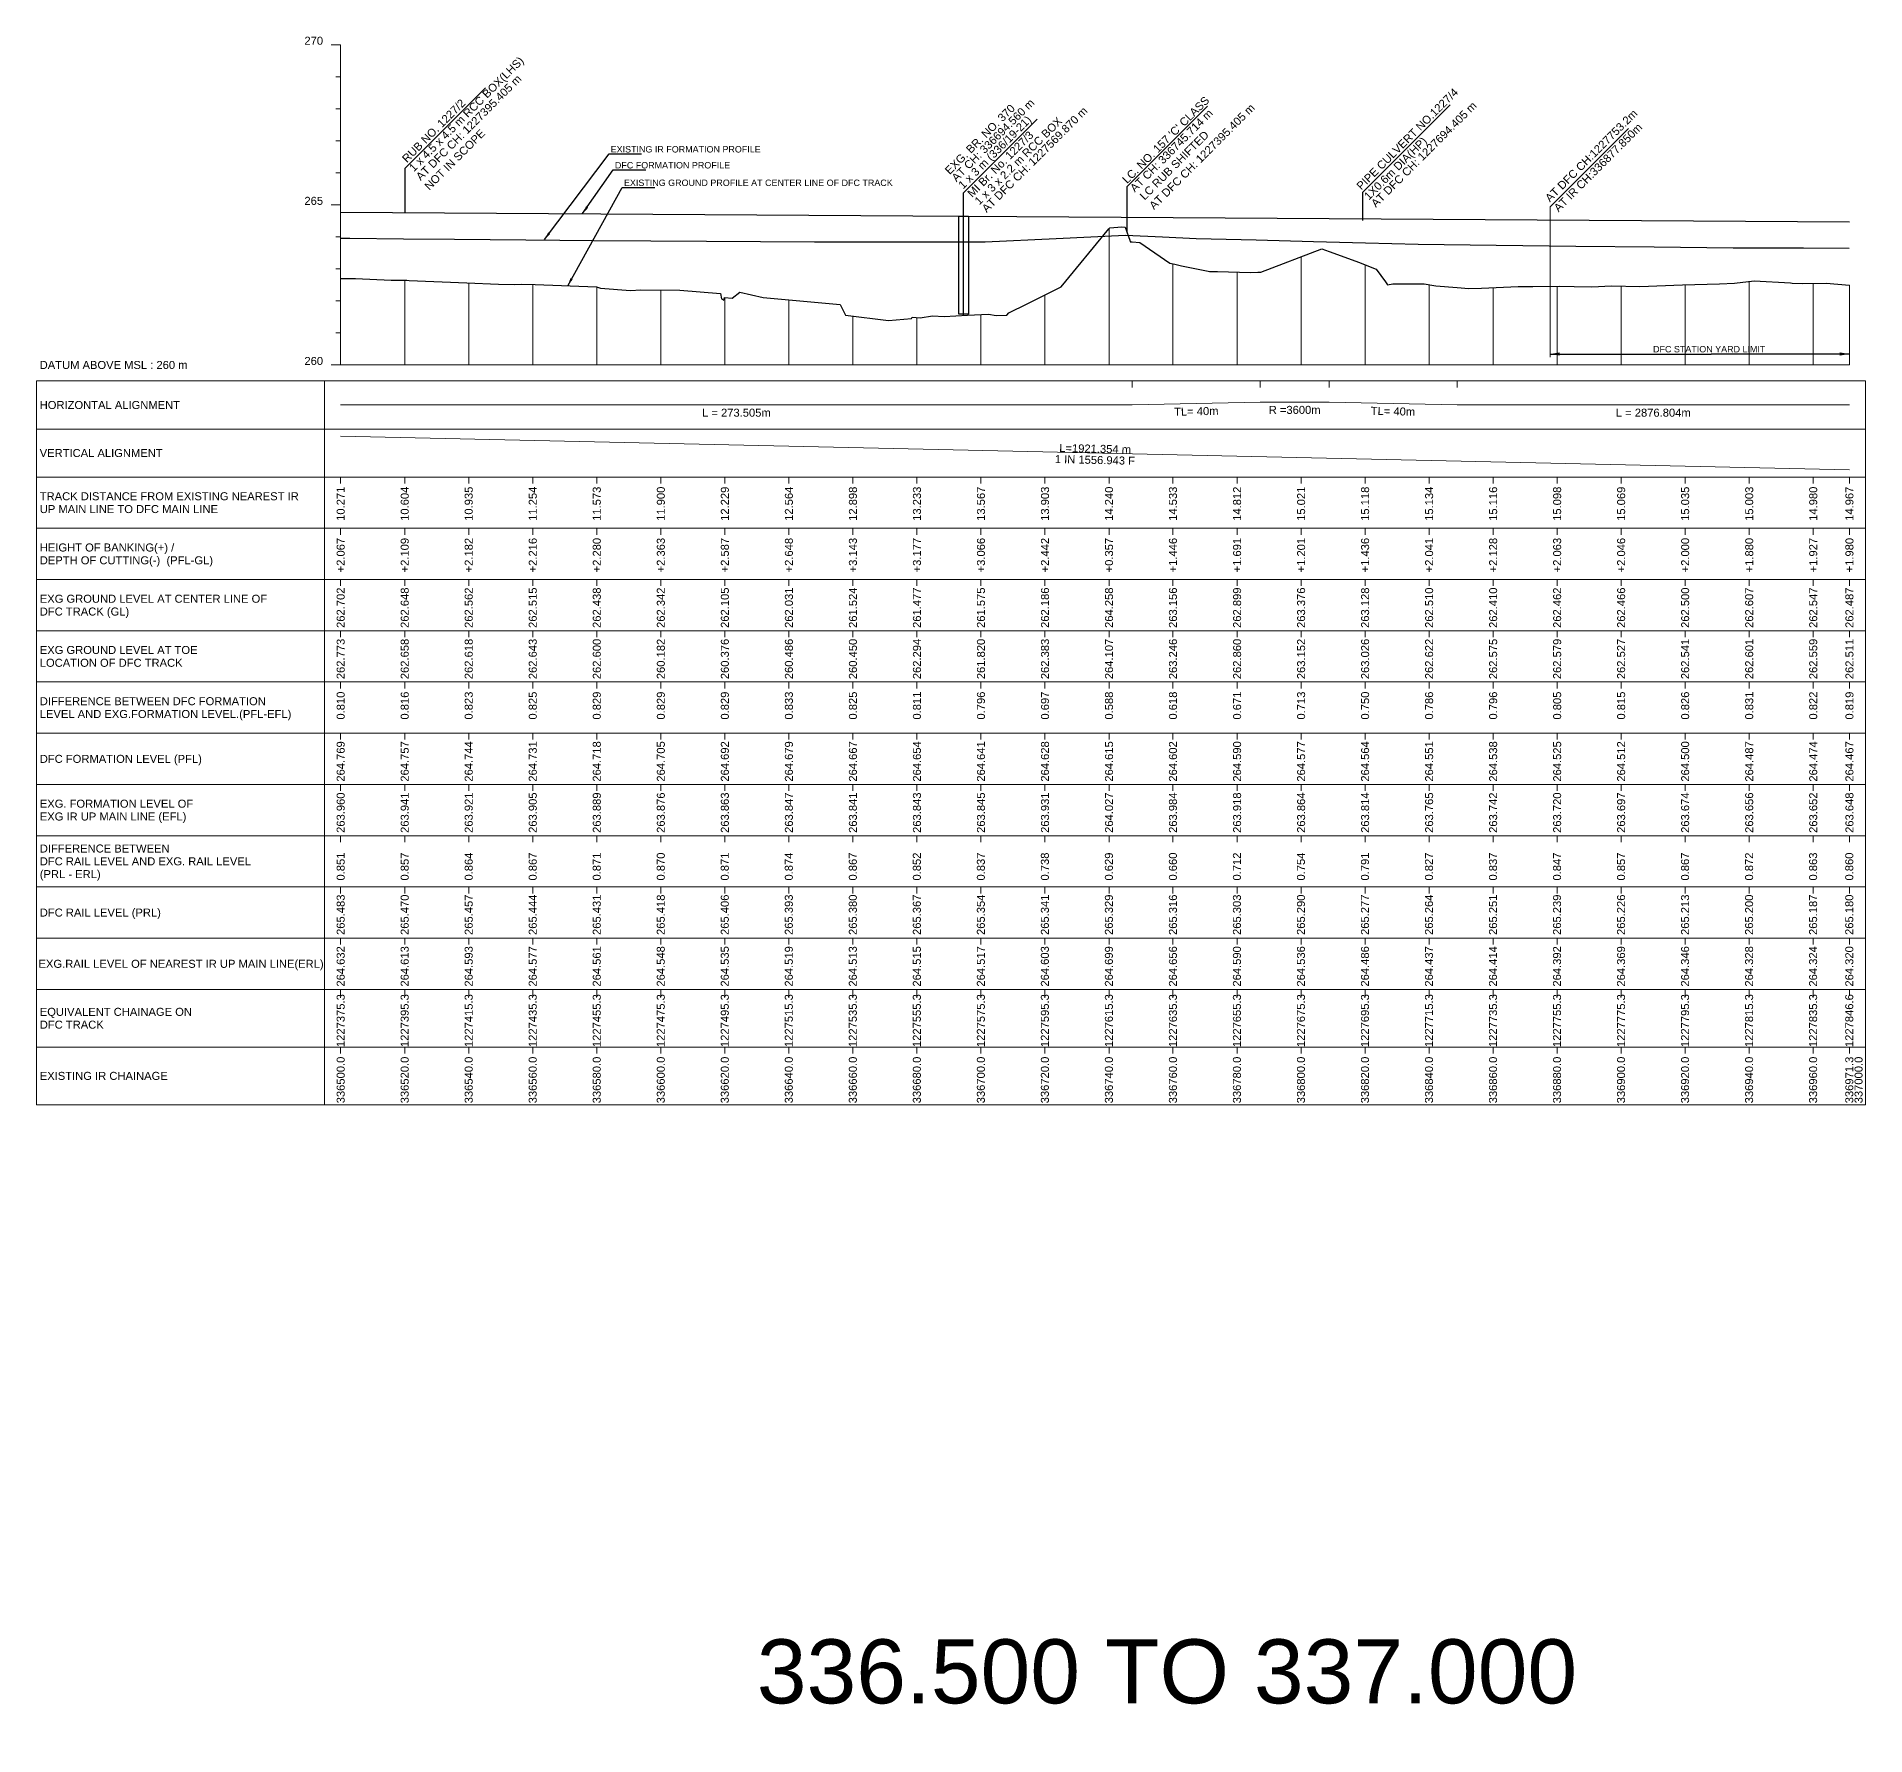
# Model space of a CAD drawing. Header units: metres. Extents: x 30905 to 43495, y -2428 to -1873.
# Drawn here: x 34905 to 35476, y -2428 to -1897 of the extents above; entities that cross this region are included whole.
import ezdxf
from ezdxf.enums import TextEntityAlignment as Align

# ---------------------------------------------------------------- set-up
doc = ezdxf.new("R2010")
doc.units = ezdxf.units.M
doc.header["$MEASUREMENT"] = 0
for name, color, linetype, lineweight in [('LS BRIDGE INDICATION', 10, 'Continuous', 30), ('LS CUT FILL', 10, 'Continuous', 0), ('LS DATUM', 7, 'Continuous', 0), ('LS DATUM X', 7, 'Continuous', 0), ('LS DATUM Y', 7, 'Continuous', 0), ('LS DIFF. EXG.RL & PRO. RL', 10, 'Continuous', 0), ('LS DIFF. PFL & EFL', 10, 'Continuous', 0), ('LS EXG FL', 7, 'Continuous', 0), ('LS EXG GL', 7, 'Continuous', 0), ('LS EXG GL AT PRO TOE', 7, 'Continuous', 0), ('LS EXG IR CH', 7, 'Continuous', 0), ('LS EXG RL', 7, 'Continuous', 0), ('LS EXG. FL', 7, 'Continuous', 0), ('LS EXG. GL', 7, 'Continuous', 0), ('LS EXG. GL AT PRO. TOE', 7, 'Continuous', 0), ('LS EXG. IR CH', 7, 'Continuous', 0), ('LS EXG. RL', 7, 'Continuous', 0), ('LS FRAME', 7, 'Continuous', 0), ('LS HORIZONTAL ALIGNMENT', 10, 'Continuous', 0), ('LS PFL-EFL', 10, 'Continuous', 0), ('LS PRL-ERL', 10, 'Continuous', 0), ('LS PRO FL', 10, 'Continuous', 0), ('LS PRO. CUT & FILL', 10, 'Continuous', 0), ('LS PRO. DFCC CH', 10, 'Continuous', 0), ('LS PRO. FL', 10, 'Continuous', 0), ('LS PRO. RL', 10, 'Continuous', 0), ('LS PROFILE EXG FL', 7, 'Continuous', 25), ('LS PROFILE EXG GL', 7, 'Continuous', 30), ('LS PROFILE PRO FL', 1, 'Continuous', 30), ('LS TICKS', 7, 'Continuous', 0), ('LS TRACK CENTER', 10, 'Continuous', 0), ("LS TRACK CENTER's", 10, 'Continuous', 0), ('LS VERTICAL ALIGNMENT', 10, 'Continuous', 0), ('Profile Grid', 7, 'Continuous', 0)]:
    doc.layers.add(name, color=color, linetype=linetype, lineweight=lineweight)
for name, color, linetype in [("LS BRIDGE'S", 7, 'Continuous'), ('LS DRAIN CULVERT', 10, 'Continuous'), ("LS LC'S", 7, 'Continuous'), ('ref text', 3, 'Continuous'), ('STATION YARD LIMIT IN LS', 7, 'Continuous')]:
    doc.layers.add(name, color=color, linetype=linetype)
doc.styles.get("Standard").update_dxf_attribs({"font": 'arial.ttf'})
doc.styles.add('Style-Arial', font='arial.ttf')
doc.styles.add('StyleArial', font='arial.ttf')
doc.dimstyles.get("Standard").update_dxf_attribs({"dimtxt": 5, "dimasz": 0.18, "dimexe": 0.18, "dimexo": 0.0625, "dimgap": 0.09, "dimtad": 0, "dimtih": 1, "dimtoh": 1, "dimdec": 4, "dimzin": 0, "dimdsep": 46, "dimtxsty": 'Standard', "dimcen": 0.09, "dimadec": 0, "dimazin": 0, "dimtfac": 1, "dimtdec": 4, "dimtofl": 0, "dimtmove": 0, "dimatfit": 3, "dimfxl": 1, "dimtolj": 1, "dimtzin": 0, "dimarcsym": 0})

msp = doc.modelspace()

# ---------------------------------------------------------------- linework, layer by layer
at = {"layer": 'LS BRIDGE INDICATION'}
msp.add_lwpolyline([(35193.09, -1953.55), (35196.09, -1953.57), (35196.09, -1984.15), (35193.09, -1984.15)], close=True, dxfattribs=at)
at = {"layer": "LS BRIDGE'S"}
msp.add_lwpolyline([(35194.59, -1984.55), (35194.59, -1946.29), (35217.62, -1923.27)], dxfattribs=at)
at = {"layer": 'LS DATUM X', "color": 7, "linetype": 'Continuous', "lineweight": 0}
msp.add_line((35000, -2000), (35471.35, -2000), dxfattribs=at)
at = {"layer": 'LS DATUM Y', "color": 7, "linetype": 'Continuous', "lineweight": 0}
for p, q in [((34997, -1900), (35000, -1900)), ((34997, -1900), (35000, -1900)), ((35000, -2000), (35000, -1900)), ((34998.5, -1910), (35000, -1910)), ((34998.5, -1920), (35000, -1920)), ((34998.5, -1930), (35000, -1930)), ((34998.5, -1940), (35000, -1940)), ((34997, -1950), (35000, -1950)), ((34998.5, -1960), (35000, -1960)), ((34998.5, -1970), (35000, -1970)), ((34998.5, -1980), (35000, -1980)), ((34998.5, -1990), (35000, -1990)), ((34997, -2000), (35000, -2000))]:
    msp.add_line(p, q, dxfattribs=at)
at = {"layer": 'LS DRAIN CULVERT'}
msp.add_lwpolyline([(35346.57, -1918.81), (35319.25, -1946.14), (35319.25, -1954.88)], dxfattribs=at)
at = {"layer": 'LS FRAME'}
for points in [[(34995, -2231), (34905, -2231), (34905, -2005)], [(34905, -2005), (34995, -2005)], [(34995, -2020), (34905, -2020)], [(34995, -2035), (34905, -2035)], [(34995, -2051), (34905, -2051)], [(34905, -2051), (34995, -2051)], [(34995, -2067), (34905, -2067)], [(34905, -2067), (34995, -2067)], [(34995, -2083), (34905, -2083)], [(34905, -2083), (34995, -2083)], [(34995, -2099), (34905, -2099)], [(34995, -2115), (34905, -2115)], [(34905, -2115), (34995, -2115)], [(34995, -2131), (34905, -2131)], [(34905, -2131), (34995, -2131)], [(34995, -2147), (34905, -2147)], [(34905, -2147), (34995, -2147)], [(34995, -2163), (34905, -2163)], [(34905, -2163), (34995, -2163)], [(34995, -2179), (34905, -2179)], [(34995, -2195), (34905, -2195)], [(34995, -2213), (34905, -2213)]]:
    msp.add_lwpolyline(points, dxfattribs=at)
at = {"layer": 'LS FRAME', "color": 7, "linetype": 'Continuous', "lineweight": 0, "flags": 128}
for points in [[(34995, -2020), (35476.35, -2020), (35476.35, -2005), (34995, -2005), (34995, -2020)], [(34995, -2035), (35476.35, -2035), (35476.35, -2020), (34995, -2020), (34995, -2035)], [(34995, -2051), (35476.35, -2051), (35476.35, -2035), (34995, -2035), (34995, -2051)], [(34995, -2067), (35476.35, -2067), (35476.35, -2051), (34995, -2051), (34995, -2067)], [(34995, -2083), (35476.35, -2083), (35476.35, -2067), (34995, -2067), (34995, -2083)], [(34995, -2099), (35476.35, -2099), (35476.35, -2083), (34995, -2083), (34995, -2099)], [(34995, -2115), (35476.35, -2115), (35476.35, -2099), (34995, -2099), (34995, -2115)], [(34995, -2131), (35476.35, -2131), (35476.35, -2115), (34995, -2115), (34995, -2131)], [(34995, -2147), (35476.35, -2147), (35476.35, -2131), (34995, -2131), (34995, -2147)], [(34995, -2163), (35476.35, -2163), (35476.35, -2147), (34995, -2147), (34995, -2163)], [(34995, -2179), (35476.35, -2179), (35476.35, -2163), (34995, -2163), (34995, -2179)], [(34995, -2195), (35476.35, -2195), (35476.35, -2179), (34995, -2179), (34995, -2195)], [(34995, -2213), (35476.35, -2213), (35476.35, -2195), (34995, -2195), (34995, -2213)], [(34995, -2231), (35476.35, -2231), (35476.35, -2213), (34995, -2213), (34995, -2231)]]:
    msp.add_lwpolyline(points, close=True, dxfattribs=at)
at = {"layer": 'LS FRAME', "color": 7, "linetype": 'Continuous', "lineweight": 0}
msp.add_3dface([(34995, -2099), (34915, -2099), (34915, -2099)], dxfattribs=at)
at = {"layer": 'LS HORIZONTAL ALIGNMENT', "lineweight": 0, "flags": 128}
msp.add_lwpolyline([(35000, -2012.5), (35247.27, -2012.5), (35247.27, -2012.5), (35287.27, -2011.63), (35287.27, -2011.63), (35308.79, -2011.63), (35308.79, -2011.63), (35348.79, -2012.5), (35348.79, -2012.5), (35471.35, -2012.5)], dxfattribs=at)
at = {"layer": "LS LC'S"}
for points in [[(35020.1, -1952.43), (35020.1, -1938.55), (35045.2, -1913.45)], [(35245.76, -1958.19), (35245.76, -1944.3), (35270.85, -1919.2)]]:
    msp.add_lwpolyline(points, dxfattribs=at)
at = {"layer": 'LS PROFILE EXG FL'}
msp.add_lwpolyline([(35000, -1960.4), (35002.83, -1960.44), (35019.59, -1960.59), (35035.56, -1960.76), (35057.84, -1960.93), (35079.09, -1961.11), (35096.89, -1961.22), (35114.32, -1961.33), (35131.16, -1961.46), (35147.98, -1961.6), (35174.71, -1961.58), (35201.34, -1961.55), (35223.54, -1960.53), (35245.19, -1959.48), (35256.71, -1960.01), (35267.27, -1960.5), (35286.01, -1960.97), (35303.97, -1961.47), (35320.21, -1961.87), (35336.61, -1962.31), (35361, -1962.59), (35385.86, -1962.87), (35410.39, -1963.15), (35435.06, -1963.44), (35457.05, -1963.47), (35471.31, -1963.52)], dxfattribs=at)
at = {"layer": 'LS PROFILE EXG GL', "flags": 128}
msp.add_lwpolyline([(35000, -1972.98), (35004.18, -1972.97), (35004.64, -1973.02), (35015.76, -1973.54), (35020.63, -1973.52), (35021.36, -1973.58), (35039.38, -1974.36), (35049.29, -1974.73), (35054.3, -1974.91), (35056.49, -1974.77), (35060.76, -1974.87), (35079.9, -1975.58), (35081.22, -1976.04), (35090.58, -1976.79), (35093.82, -1976.54), (35105.99, -1976.63), (35118.64, -1977.72), (35118.99, -1979.38), (35119.68, -1979.81), (35119.94, -1978.94), (35122.28, -1979.12), (35124.73, -1977.3), (35131.95, -1978.94), (35156.1, -1981.17), (35157.73, -1984.48), (35171.2, -1986.08), (35178.32, -1985.52), (35178.53, -1985.12), (35181.04, -1985.3), (35184.94, -1984.64), (35188.52, -1984.89), (35195.84, -1984.48), (35202.35, -1984.12), (35204.82, -1984.52), (35208.08, -1984.41), (35208.77, -1983.76), (35214.48, -1980.91), (35225.11, -1975.61), (35239.95, -1957.54), (35240.25, -1957.16), (35240.29, -1957.16), (35244.05, -1956.83), (35245.07, -1956.93), (35246.17, -1959.93), (35246.56, -1961.03), (35246.66, -1961.5), (35247.27, -1961.55), (35249.68, -1961.77), (35259.05, -1968.24), (35260.6, -1968.56), (35262.71, -1969), (35271.03, -1970.73), (35271.39, -1970.81), (35273.93, -1970.86), (35284.2, -1971.1), (35286.57, -1971.06), (35287.27, -1971.06), (35287.45, -1971.06), (35306.54, -1963.74), (35308.79, -1964.56), (35318.27, -1968), (35322.13, -1969.56), (35323.54, -1970.13), (35323.54, -1970.13), (35326.41, -1974.02), (35327.09, -1974.95), (35328.75, -1974.7), (35335.46, -1974.66), (35338.49, -1974.65), (35342.19, -1975.26), (35348.79, -1975.83), (35352.41, -1976.14), (35356.45, -1976.07), (35367.85, -1975.54), (35372.46, -1975.46), (35380.89, -1975.37), (35385.32, -1975.5), (35390.9, -1975.56), (35397.07, -1975.28), (35405.92, -1975.45), (35419.23, -1975.03), (35430.76, -1974.63), (35435.4, -1974.47), (35441.6, -1973.75), (35452.94, -1974.36), (35453.42, -1974.46), (35456.74, -1974.61), (35464.08, -1974.45), (35471.35, -1975.13)], dxfattribs=at)
at = {"layer": 'LS PROFILE PRO FL'}
msp.add_line((35000, -1952.31), (35471.35, -1955.33), dxfattribs=at)
at = {"layer": 'LS TICKS', "color": 7, "linetype": 'Continuous', "lineweight": 0, "flags": 128}
for points in [[(35247.27, -2007), (35247.27, -2005)], [(35287.27, -2007), (35287.27, -2005)], [(35308.79, -2007), (35308.79, -2005)], [(35348.79, -2007), (35348.79, -2005)], [(35000, -2037), (35000, -2035)], [(35020.01, -2037), (35020.01, -2035)], [(35040, -2037), (35040, -2035)], [(35060.01, -2037), (35060.01, -2035)], [(35080.01, -2037), (35080.01, -2035)], [(35100.02, -2037), (35100.02, -2035)], [(35120.02, -2037), (35120.02, -2035)], [(35140.03, -2037), (35140.03, -2035)], [(35160.03, -2037), (35160.03, -2035)], [(35180.03, -2037), (35180.03, -2035)], [(35200.03, -2037), (35200.03, -2035)], [(35220.04, -2037), (35220.04, -2035)], [(35240.04, -2037), (35240.04, -2035)], [(35260.01, -2037), (35260.01, -2035)], [(35280.05, -2037), (35280.05, -2035)], [(35300.05, -2037), (35300.05, -2035)], [(35320.04, -2037), (35320.04, -2035)], [(35340.04, -2037), (35340.04, -2035)], [(35360.04, -2037), (35360.04, -2035)], [(35380.04, -2037), (35380.04, -2035)], [(35400.03, -2037), (35400.03, -2035)], [(35420.03, -2037), (35420.03, -2035)], [(35440.04, -2037), (35440.04, -2035)], [(35460.04, -2037), (35460.04, -2035)], [(35471.35, -2037), (35471.35, -2035)], [(35000, -2053), (35000, -2051)], [(35020.01, -2053), (35020.01, -2051)], [(35040, -2053), (35040, -2051)], [(35060.01, -2053), (35060.01, -2051)], [(35080.01, -2053), (35080.01, -2051)], [(35100.02, -2053), (35100.02, -2051)], [(35120.02, -2053), (35120.02, -2051)], [(35140.03, -2053), (35140.03, -2051)], [(35160.03, -2053), (35160.03, -2051)], [(35180.03, -2053), (35180.03, -2051)], [(35200.03, -2053), (35200.03, -2051)], [(35220.04, -2053), (35220.04, -2051)], [(35240.04, -2053), (35240.04, -2051)], [(35260.01, -2053), (35260.01, -2051)], [(35280.05, -2053), (35280.05, -2051)], [(35300.05, -2053), (35300.05, -2051)], [(35320.04, -2053), (35320.04, -2051)], [(35340.04, -2053), (35340.04, -2051)], [(35360.04, -2053), (35360.04, -2051)], [(35380.04, -2053), (35380.04, -2051)], [(35400.03, -2053), (35400.03, -2051)], [(35420.03, -2053), (35420.03, -2051)], [(35440.04, -2053), (35440.04, -2051)], [(35460.04, -2053), (35460.04, -2051)], [(35471.35, -2053), (35471.35, -2051)], [(35000, -2069), (35000, -2067)], [(35020.01, -2069), (35020.01, -2067)], [(35040, -2069), (35040, -2067)], [(35060.01, -2069), (35060.01, -2067)], [(35080.01, -2069), (35080.01, -2067)], [(35100.02, -2069), (35100.02, -2067)], [(35120.02, -2069), (35120.02, -2067)], [(35140.03, -2069), (35140.03, -2067)], [(35160.03, -2069), (35160.03, -2067)], [(35180.03, -2069), (35180.03, -2067)], [(35200.03, -2069), (35200.03, -2067)], [(35220.04, -2069), (35220.04, -2067)], [(35240.04, -2069), (35240.04, -2067)], [(35260.01, -2069), (35260.01, -2067)], [(35280.05, -2069), (35280.05, -2067)], [(35300.05, -2069), (35300.05, -2067)], [(35320.04, -2069), (35320.04, -2067)], [(35340.04, -2069), (35340.04, -2067)], [(35360.04, -2069), (35360.04, -2067)], [(35380.04, -2069), (35380.04, -2067)], [(35400.03, -2069), (35400.03, -2067)], [(35420.03, -2069), (35420.03, -2067)], [(35440.04, -2069), (35440.04, -2067)], [(35460.04, -2069), (35460.04, -2067)], [(35471.35, -2069), (35471.35, -2067)], [(35000, -2085), (35000, -2083)], [(35020.01, -2085), (35020.01, -2083)], [(35040, -2085), (35040, -2083)], [(35060.01, -2085), (35060.01, -2083)], [(35080.01, -2085), (35080.01, -2083)], [(35100.02, -2085), (35100.02, -2083)], [(35120.02, -2085), (35120.02, -2083)], [(35140.03, -2085), (35140.03, -2083)], [(35160.03, -2085), (35160.03, -2083)], [(35180.03, -2085), (35180.03, -2083)], [(35200.03, -2085), (35200.03, -2083)], [(35220.04, -2085), (35220.04, -2083)], [(35240.04, -2085), (35240.04, -2083)], [(35260.01, -2085), (35260.01, -2083)], [(35280.05, -2085), (35280.05, -2083)], [(35300.05, -2085), (35300.05, -2083)], [(35320.04, -2085), (35320.04, -2083)], [(35340.04, -2085), (35340.04, -2083)], [(35360.04, -2085), (35360.04, -2083)], [(35380.04, -2085), (35380.04, -2083)], [(35400.03, -2085), (35400.03, -2083)], [(35420.03, -2085), (35420.03, -2083)], [(35440.04, -2085), (35440.04, -2083)], [(35460.04, -2085), (35460.04, -2083)], [(35471.35, -2085), (35471.35, -2083)], [(35000, -2101), (35000, -2099)], [(35020.01, -2101), (35020.01, -2099)], [(35040, -2101), (35040, -2099)], [(35060.01, -2101), (35060.01, -2099)], [(35080.01, -2101), (35080.01, -2099)], [(35100.02, -2101), (35100.02, -2099)], [(35120.02, -2101), (35120.02, -2099)], [(35140.03, -2101), (35140.03, -2099)], [(35160.03, -2101), (35160.03, -2099)], [(35180.03, -2101), (35180.03, -2099)], [(35200.03, -2101), (35200.03, -2099)], [(35220.04, -2101), (35220.04, -2099)], [(35240.04, -2101), (35240.04, -2099)], [(35260.01, -2101), (35260.01, -2099)], [(35280.05, -2101), (35280.05, -2099)], [(35300.05, -2101), (35300.05, -2099)], [(35320.04, -2101), (35320.04, -2099)], [(35340.04, -2101), (35340.04, -2099)], [(35360.04, -2101), (35360.04, -2099)], [(35380.04, -2101), (35380.04, -2099)], [(35400.03, -2101), (35400.03, -2099)], [(35420.03, -2101), (35420.03, -2099)], [(35440.04, -2101), (35440.04, -2099)], [(35460.04, -2101), (35460.04, -2099)], [(35471.35, -2101), (35471.35, -2099)], [(35000, -2117), (35000, -2115)], [(35020.01, -2117), (35020.01, -2115)], [(35040, -2117), (35040, -2115)], [(35060.01, -2117), (35060.01, -2115)], [(35080.01, -2117), (35080.01, -2115)], [(35100.02, -2117), (35100.02, -2115)], [(35120.02, -2117), (35120.02, -2115)], [(35140.03, -2117), (35140.03, -2115)], [(35160.03, -2117), (35160.03, -2115)], [(35180.03, -2117), (35180.03, -2115)], [(35200.03, -2117), (35200.03, -2115)], [(35220.04, -2117), (35220.04, -2115)], [(35240.04, -2117), (35240.04, -2115)], [(35260.01, -2117), (35260.01, -2115)], [(35280.05, -2117), (35280.05, -2115)], [(35300.05, -2117), (35300.05, -2115)], [(35320.04, -2117), (35320.04, -2115)], [(35340.04, -2117), (35340.04, -2115)], [(35360.04, -2117), (35360.04, -2115)], [(35380.04, -2117), (35380.04, -2115)], [(35400.03, -2117), (35400.03, -2115)], [(35420.03, -2117), (35420.03, -2115)], [(35440.04, -2117), (35440.04, -2115)], [(35460.04, -2117), (35460.04, -2115)], [(35471.35, -2117), (35471.35, -2115)], [(35000, -2133), (35000, -2131)], [(35020.01, -2133), (35020.01, -2131)], [(35040, -2133), (35040, -2131)], [(35060.01, -2133), (35060.01, -2131)], [(35080.01, -2133), (35080.01, -2131)], [(35100.02, -2133), (35100.02, -2131)], [(35120.02, -2133), (35120.02, -2131)], [(35140.03, -2133), (35140.03, -2131)], [(35160.03, -2133), (35160.03, -2131)], [(35180.03, -2133), (35180.03, -2131)], [(35200.03, -2133), (35200.03, -2131)], [(35220.04, -2133), (35220.04, -2131)], [(35240.04, -2133), (35240.04, -2131)], [(35260.01, -2133), (35260.01, -2131)], [(35280.05, -2133), (35280.05, -2131)], [(35300.05, -2133), (35300.05, -2131)], [(35320.04, -2133), (35320.04, -2131)], [(35340.04, -2133), (35340.04, -2131)], [(35360.04, -2133), (35360.04, -2131)], [(35380.04, -2133), (35380.04, -2131)], [(35400.03, -2133), (35400.03, -2131)], [(35420.03, -2133), (35420.03, -2131)], [(35440.04, -2133), (35440.04, -2131)], [(35460.04, -2133), (35460.04, -2131)], [(35471.35, -2133), (35471.35, -2131)], [(35000, -2149), (35000, -2147)], [(35020.01, -2149), (35020.01, -2147)], [(35040, -2149), (35040, -2147)], [(35060.01, -2149), (35060.01, -2147)], [(35080.01, -2149), (35080.01, -2147)], [(35100.02, -2149), (35100.02, -2147)], [(35120.02, -2149), (35120.02, -2147)], [(35140.03, -2149), (35140.03, -2147)], [(35160.03, -2149), (35160.03, -2147)], [(35180.03, -2149), (35180.03, -2147)], [(35200.03, -2149), (35200.03, -2147)], [(35220.04, -2149), (35220.04, -2147)], [(35240.04, -2149), (35240.04, -2147)], [(35260.01, -2149), (35260.01, -2147)], [(35280.05, -2149), (35280.05, -2147)], [(35300.05, -2149), (35300.05, -2147)], [(35320.04, -2149), (35320.04, -2147)], [(35340.04, -2149), (35340.04, -2147)], [(35360.04, -2149), (35360.04, -2147)], [(35380.04, -2149), (35380.04, -2147)], [(35400.03, -2149), (35400.03, -2147)], [(35420.03, -2149), (35420.03, -2147)], [(35440.04, -2149), (35440.04, -2147)], [(35460.04, -2149), (35460.04, -2147)], [(35471.35, -2149), (35471.35, -2147)], [(35000, -2165), (35000, -2163)], [(35020.01, -2165), (35020.01, -2163)], [(35040, -2165), (35040, -2163)], [(35060.01, -2165), (35060.01, -2163)], [(35080.01, -2165), (35080.01, -2163)], [(35100.02, -2165), (35100.02, -2163)], [(35120.02, -2165), (35120.02, -2163)], [(35140.03, -2165), (35140.03, -2163)], [(35160.03, -2165), (35160.03, -2163)], [(35180.03, -2165), (35180.03, -2163)], [(35200.03, -2165), (35200.03, -2163)], [(35220.04, -2165), (35220.04, -2163)], [(35240.04, -2165), (35240.04, -2163)], [(35260.01, -2165), (35260.01, -2163)], [(35280.05, -2165), (35280.05, -2163)], [(35300.05, -2165), (35300.05, -2163)], [(35320.04, -2165), (35320.04, -2163)], [(35340.04, -2165), (35340.04, -2163)], [(35360.04, -2165), (35360.04, -2163)], [(35380.04, -2165), (35380.04, -2163)], [(35400.03, -2165), (35400.03, -2163)], [(35420.03, -2165), (35420.03, -2163)], [(35440.04, -2165), (35440.04, -2163)], [(35460.04, -2165), (35460.04, -2163)], [(35471.35, -2165), (35471.35, -2163)], [(35000, -2181), (35000, -2179)], [(35020.01, -2181), (35020.01, -2179)], [(35040, -2181), (35040, -2179)], [(35060.01, -2181), (35060.01, -2179)], [(35080.01, -2181), (35080.01, -2179)], [(35100.02, -2181), (35100.02, -2179)], [(35120.02, -2181), (35120.02, -2179)], [(35140.03, -2181), (35140.03, -2179)], [(35160.03, -2181), (35160.03, -2179)], [(35180.03, -2181), (35180.03, -2179)], [(35200.03, -2181), (35200.03, -2179)], [(35220.04, -2181), (35220.04, -2179)], [(35240.04, -2181), (35240.04, -2179)], [(35260.01, -2181), (35260.01, -2179)], [(35280.05, -2181), (35280.05, -2179)], [(35300.05, -2181), (35300.05, -2179)], [(35320.04, -2181), (35320.04, -2179)], [(35340.04, -2181), (35340.04, -2179)], [(35360.04, -2181), (35360.04, -2179)], [(35380.04, -2181), (35380.04, -2179)], [(35400.03, -2181), (35400.03, -2179)], [(35420.03, -2181), (35420.03, -2179)], [(35440.04, -2181), (35440.04, -2179)], [(35460.04, -2181), (35460.04, -2179)], [(35471.35, -2181), (35471.35, -2179)], [(35000, -2197), (35000, -2195)], [(35020.01, -2197), (35020.01, -2195)], [(35040, -2197), (35040, -2195)], [(35060.01, -2197), (35060.01, -2195)], [(35080.01, -2197), (35080.01, -2195)], [(35100.02, -2197), (35100.02, -2195)], [(35120.02, -2197), (35120.02, -2195)], [(35140.03, -2197), (35140.03, -2195)], [(35160.03, -2197), (35160.03, -2195)], [(35180.03, -2197), (35180.03, -2195)], [(35200.03, -2197), (35200.03, -2195)], [(35220.04, -2197), (35220.04, -2195)], [(35240.04, -2197), (35240.04, -2195)], [(35260.01, -2197), (35260.01, -2195)], [(35280.05, -2197), (35280.05, -2195)], [(35300.05, -2197), (35300.05, -2195)], [(35320.04, -2197), (35320.04, -2195)], [(35340.04, -2197), (35340.04, -2195)], [(35360.04, -2197), (35360.04, -2195)], [(35380.04, -2197), (35380.04, -2195)], [(35400.03, -2197), (35400.03, -2195)], [(35420.03, -2197), (35420.03, -2195)], [(35440.04, -2197), (35440.04, -2195)], [(35460.04, -2197), (35460.04, -2195)], [(35471.35, -2197), (35471.35, -2195)], [(35000, -2215), (35000, -2213)], [(35020.01, -2215), (35020.01, -2213)], [(35040, -2215), (35040, -2213)], [(35060.01, -2215), (35060.01, -2213)], [(35080.01, -2215), (35080.01, -2213)], [(35100.02, -2215), (35100.02, -2213)], [(35120.02, -2215), (35120.02, -2213)], [(35140.03, -2215), (35140.03, -2213)], [(35160.03, -2215), (35160.03, -2213)], [(35180.03, -2215), (35180.03, -2213)], [(35200.03, -2215), (35200.03, -2213)], [(35220.04, -2215), (35220.04, -2213)], [(35240.04, -2215), (35240.04, -2213)], [(35260.01, -2215), (35260.01, -2213)], [(35280.05, -2215), (35280.05, -2213)], [(35300.05, -2215), (35300.05, -2213)], [(35320.04, -2215), (35320.04, -2213)], [(35340.04, -2215), (35340.04, -2213)], [(35360.04, -2215), (35360.04, -2213)], [(35380.04, -2215), (35380.04, -2213)], [(35400.03, -2215), (35400.03, -2213)], [(35420.03, -2215), (35420.03, -2213)], [(35440.04, -2215), (35440.04, -2213)], [(35460.04, -2215), (35460.04, -2213)], [(35471.35, -2215), (35471.35, -2213)]]:
    msp.add_lwpolyline(points, dxfattribs=at)
at = {"layer": 'LS VERTICAL ALIGNMENT', "linetype": 'Continuous', "lineweight": 0, "flags": 128}
msp.add_lwpolyline([(35000, -2022.25), (35471.35, -2032.75)], dxfattribs=at)
at = {"layer": 'Profile Grid', "linetype": 'Continuous', "lineweight": 0, "flags": 128}
for points in [[(35240.04, -2000), (35240.04, -1957.42)], [(35260.01, -2000), (35260.01, -1968.44)], [(35280.05, -2000), (35280.05, -1971.01)], [(35300.05, -2000), (35300.05, -1966.23)], [(35320.04, -2000), (35320.04, -1968.72)], [(35000, -2000), (35000, -1972.98)], [(35020.01, -2000), (35020.01, -1973.52)], [(35040, -2000), (35040, -1974.38)], [(35060.01, -2000), (35060.01, -1974.85)], [(35080.01, -2000), (35080.01, -1975.62)], [(35100.02, -2000), (35100.02, -1976.58)], [(35340.04, -2000), (35340.04, -1974.9)], [(35360.04, -2000), (35360.04, -1975.9)], [(35380.04, -2000), (35380.04, -1975.38)], [(35400.03, -2000), (35400.03, -1975.34)], [(35420.03, -2000), (35420.03, -1975)], [(35440.04, -2000), (35440.04, -1973.93)], [(35460.04, -2000), (35460.04, -1974.53)], [(35471.35, -2000), (35471.35, -1975.13)], [(35120.02, -2000), (35120.02, -1978.95)], [(35140.03, -2000), (35140.03, -1979.69)], [(35220.04, -2000), (35220.04, -1978.14)], [(35160.03, -2000), (35160.03, -1984.76)], [(35180.03, -2000), (35180.03, -1985.23)], [(35200.03, -2000), (35200.03, -1984.25)]]:
    msp.add_lwpolyline(points, dxfattribs=at)
at = {"layer": 'STATION YARD LIMIT IN LS', "color": 10, "lineweight": 15}
msp.add_lwpolyline([(35377.85, -1997.58), (35377.85, -1954.41), (35377.85, -1950.62), (35402.29, -1926.17)], dxfattribs=at)

# ---------------------------------------------------------------- texts
at = {"layer": "LS BRIDGE'S"}
for s, p in [('EXG. BR. NO. 370', (35190.28, -1940.7)), ('AT CH: 336694.560 m', (35192.37, -1942.96)), ('1 x 3 m (336/19-21)', (35194.47, -1945.22))]:
    msp.add_text(s, height=2.5, rotation=44.9569, dxfattribs=at).set_placement(p)
at = {"layer": "LS BRIDGE'S", "color": 10}
for s, p in [('1 x 3 x 2.2 m RCC BOX', (35199.55, -1950.2)), ('AT DFC CH: 1227569.870 m', (35201.81, -1952.57)), ('MI Br. No. 1227/3', (35197.29, -1947.83))]:
    msp.add_text(s, height=2.5, rotation=44.9569, dxfattribs=at).set_placement(p)
at = {"layer": 'LS CUT FILL', "lineweight": 0, "style": 'Style-Arial'}
for s, p in [('+2.067', (35000, -2054)), ('+2.109', (35020.01, -2054)), ('+2.182', (35040, -2054)), ('+2.216', (35060.01, -2054)), ('+2.280', (35080.01, -2054)), ('+2.363', (35100.02, -2054)), ('+2.587', (35120.02, -2054)), ('+2.648', (35140.03, -2054)), ('+3.143', (35160.03, -2054)), ('+3.177', (35180.03, -2054)), ('+3.066', (35200.03, -2054)), ('+2.442', (35220.04, -2054)), ('+0.357', (35240.04, -2054)), ('+1.446', (35260.01, -2054)), ('+1.691', (35280.05, -2054)), ('+1.201', (35300.05, -2054)), ('+1.436', (35320.04, -2054)), ('+2.041', (35340.04, -2054)), ('+2.128', (35360.04, -2054)), ('+2.063', (35380.04, -2054)), ('+2.046', (35400.03, -2054)), ('+2.000', (35420.03, -2054)), ('+1.880', (35440.04, -2054)), ('+1.927', (35460.04, -2054)), ('+1.980', (35471.35, -2054))]:
    msp.add_text(s, height=2.5, rotation=90, dxfattribs=at).set_placement(p, align=Align.MIDDLE_RIGHT)
at = {"layer": 'LS DATUM', "color": 7, "style": 'StyleArial'}
msp.add_text('DATUM ABOVE MSL : 260 m', height=2.5, rotation=0, dxfattribs=at).set_placement((34905.97, -2000), align=Align.MIDDLE_LEFT)
at = {"layer": 'LS DATUM Y', "color": 7, "lineweight": 0, "style": 'Style-Arial'}
for s, p in [('270', (34994.5, -1900)), ('270', (34994.5, -1900)), ('265', (34994.5, -1950)), ('260', (34994.5, -2000))]:
    msp.add_text(s, height=2.5, dxfattribs=at).set_placement(p, align=Align.RIGHT)
at = {"layer": 'LS DIFF. EXG.RL & PRO. RL', "color": 10, "style": 'StyleArial'}
for s, p in [('DIFFERENCE BETWEEN ', (34906, -2151)), ('DFC RAIL LEVEL AND EXG. RAIL LEVEL ', (34906, -2155)), ('(PRL - ERL)', (34906, -2159))]:
    msp.add_text(s, height=2.5, rotation=0, dxfattribs=at).set_placement(p, align=Align.MIDDLE_LEFT)
at = {"layer": 'LS DIFF. PFL & EFL', "color": 10, "style": 'StyleArial'}
for s, p in [('DIFFERENCE BETWEEN DFC FORMATION ', (34906, -2105)), ('LEVEL AND EXG.FORMATION LEVEL.(PFL-EFL)', (34906, -2109))]:
    msp.add_text(s, height=2.5, rotation=0, dxfattribs=at).set_placement(p, align=Align.MIDDLE_LEFT)
at = {"layer": 'LS DRAIN CULVERT'}
for s, p in [('PIPE CULVERT NO.1227/4', (35318.86, -1945.54)), ('AT DFC CH: 1227694.405 m', (35323.41, -1950.97)), ('1X0.6m DIA(HP)', (35321.21, -1948.69))]:
    msp.add_text(s, height=2.5, rotation=44.9599, dxfattribs=at).set_placement(p)
at = {"layer": 'LS EXG FL', "style": 'StyleArial'}
for s, p in [('EXG. FORMATION LEVEL OF', (34906, -2137)), ('EXG IR UP MAIN LINE (EFL)', (34906, -2141))]:
    msp.add_text(s, height=2.5, rotation=0, dxfattribs=at).set_placement(p, align=Align.MIDDLE_LEFT)
at = {"layer": 'LS EXG GL', "lineweight": 0, "style": 'Style-Arial'}
for s, p in [('262.702', (35000, -2069.5)), ('262.648', (35020.01, -2069.5)), ('262.562', (35040, -2069.5)), ('262.515', (35060.01, -2069.5)), ('262.438', (35080.01, -2069.5)), ('262.342', (35100.02, -2069.5)), ('262.105', (35120.02, -2069.5)), ('262.031', (35140.03, -2069.5)), ('261.524', (35160.03, -2069.5)), ('261.477', (35180.03, -2069.5)), ('261.575', (35200.03, -2069.5)), ('262.186', (35220.04, -2069.5)), ('264.258', (35240.04, -2069.5)), ('263.156', (35260.01, -2069.5)), ('262.899', (35280.05, -2069.5)), ('263.376', (35300.05, -2069.5)), ('263.128', (35320.04, -2069.5)), ('262.510', (35340.04, -2069.5)), ('262.410', (35360.04, -2069.5)), ('262.462', (35380.04, -2069.5)), ('262.466', (35400.03, -2069.5)), ('262.500', (35420.03, -2069.5)), ('262.607', (35440.04, -2069.5)), ('262.547', (35460.04, -2069.5)), ('262.487', (35471.35, -2069.5))]:
    msp.add_text(s, height=2.5, rotation=90, dxfattribs=at).set_placement(p, align=Align.MIDDLE_RIGHT)
at = {"layer": 'LS EXG GL AT PRO TOE', "color": 7, "style": 'StyleArial'}
for s, p in [('EXG GROUND LEVEL AT TOE', (34906, -2089)), ('LOCATION OF DFC TRACK', (34906, -2093))]:
    msp.add_text(s, height=2.5, rotation=0, dxfattribs=at).set_placement(p, align=Align.MIDDLE_LEFT)
at = {"layer": 'LS EXG IR CH', "style": 'Style-Arial'}
for s, p in [('336500.0', (35000, -2216)), ('336520.0', (35020, -2216)), ('336540.0', (35040, -2216)), ('336560.0', (35060, -2216)), ('336580.0', (35080, -2216)), ('336600.0', (35100, -2216)), ('336620.0', (35120, -2216)), ('336640.0', (35140, -2216)), ('336660.0', (35160, -2216)), ('336680.0', (35180, -2216)), ('336700.0', (35200, -2216)), ('336720.0', (35220, -2216)), ('336740.0', (35240, -2216)), ('336760.0', (35260, -2216)), ('336780.0', (35280, -2216)), ('336800.0', (35300, -2216)), ('336820.0', (35320, -2216)), ('336840.0', (35340, -2216)), ('336860.0', (35360, -2216)), ('336880.0', (35380, -2216)), ('336900.0', (35400, -2216)), ('336920.0', (35420, -2216)), ('336940.0', (35440, -2216)), ('336960.0', (35460, -2216)), ('336971.3', (35471.31, -2216)), ('337000.0', (35474.2, -2216))]:
    msp.add_text(s, height=2.5, rotation=90, dxfattribs=at).set_placement(p, align=Align.MIDDLE_RIGHT)
at = {"layer": 'LS EXG RL', "style": 'Style-Arial'}
for s, p in [('264.632', (35000, -2181.5)), ('264.613', (35020, -2181.5)), ('264.593', (35040, -2181.5)), ('264.577', (35060, -2181.5)), ('264.561', (35080, -2181.5)), ('264.548', (35100, -2181.5)), ('264.535', (35120, -2181.5)), ('264.519', (35140, -2181.5)), ('264.513', (35160, -2181.5)), ('264.515', (35180, -2181.5)), ('264.517', (35200, -2181.5)), ('264.603', (35220, -2181.5)), ('264.699', (35240, -2181.5)), ('264.656', (35260, -2181.5)), ('264.590', (35280, -2181.5)), ('264.536', (35300, -2181.5)), ('264.486', (35320, -2181.5)), ('264.437', (35340, -2181.5)), ('264.414', (35360, -2181.5)), ('264.392', (35380, -2181.5)), ('264.369', (35400, -2181.5)), ('264.346', (35420, -2181.5)), ('264.328', (35440, -2181.5)), ('264.324', (35460, -2181.5)), ('264.320', (35471.31, -2181.5))]:
    msp.add_text(s, height=2.5, rotation=90, dxfattribs=at).set_placement(p, align=Align.MIDDLE_RIGHT)
at = {"layer": 'LS EXG. FL'}
for s, p in [('263.960', (35000, -2133.5)), ('263.941', (35020.01, -2133.5)), ('263.921', (35040, -2133.5)), ('263.905', (35060.01, -2133.5)), ('263.889', (35080.01, -2133.5)), ('263.876', (35100.02, -2133.5)), ('263.863', (35120.02, -2133.5)), ('263.847', (35140.03, -2133.5)), ('263.841', (35160.03, -2133.5)), ('263.843', (35180.03, -2133.5)), ('263.845', (35200.03, -2133.5)), ('263.931', (35220.04, -2133.5)), ('264.027', (35240.04, -2133.5)), ('263.984', (35260.01, -2133.5)), ('263.918', (35280.05, -2133.5)), ('263.864', (35300.05, -2133.5)), ('263.814', (35320.04, -2133.5)), ('263.765', (35340.04, -2133.5)), ('263.742', (35360.04, -2133.5)), ('263.720', (35380.04, -2133.5)), ('263.697', (35400.03, -2133.5)), ('263.674', (35420.03, -2133.5)), ('263.656', (35440.04, -2133.5)), ('263.652', (35460.04, -2133.5)), ('263.648', (35471.35, -2133.5))]:
    msp.add_text(s, height=2.5, rotation=90, dxfattribs=at).set_placement(p, align=Align.MIDDLE_RIGHT)
at = {"layer": 'LS EXG. GL', "color": 7, "style": 'StyleArial'}
for s, p in [('EXG GROUND LEVEL AT CENTER LINE OF ', (34906, -2073)), ('DFC TRACK (GL)', (34906, -2077))]:
    msp.add_text(s, height=2.5, rotation=0, dxfattribs=at).set_placement(p, align=Align.MIDDLE_LEFT)
at = {"layer": 'LS EXG. GL AT PRO. TOE'}
for s, p in [('262.773', (35000, -2085.5)), ('262.658', (35020.01, -2085.5)), ('262.618', (35040, -2085.5)), ('262.643', (35060.01, -2085.5)), ('262.600', (35080.01, -2085.5)), ('260.182', (35100.02, -2085.5)), ('260.376', (35120.02, -2085.5)), ('260.486', (35140.03, -2085.5)), ('260.450', (35160.03, -2085.5)), ('262.294', (35180.03, -2085.5)), ('261.820', (35200.03, -2085.5)), ('262.383', (35220.04, -2085.5)), ('264.107', (35240.04, -2085.5)), ('263.246', (35260.01, -2085.5)), ('262.860', (35280.05, -2085.5)), ('263.152', (35300.05, -2085.5)), ('263.026', (35320.04, -2085.5)), ('262.622', (35340.04, -2085.5)), ('262.575', (35360.04, -2085.5)), ('262.579', (35380.04, -2085.5)), ('262.527', (35400.03, -2085.5)), ('262.541', (35420.03, -2085.5)), ('262.601', (35440.04, -2085.5)), ('262.559', (35460.04, -2085.5)), ('262.511', (35471.35, -2085.5))]:
    msp.add_text(s, height=2.5, rotation=90, dxfattribs=at).set_placement(p, align=Align.MIDDLE_RIGHT)
at = {"layer": 'LS EXG. IR CH', "style": 'StyleArial'}
msp.add_text('EXISTING IR CHAINAGE', height=2.5, rotation=0, dxfattribs=at).set_placement((34906, -2222), align=Align.MIDDLE_LEFT)
at = {"layer": 'LS EXG. RL', "style": 'StyleArial'}
msp.add_text('EXG.RAIL LEVEL OF NEAREST IR UP MAIN LINE(ERL)', height=2.5, rotation=0, dxfattribs=at).set_placement((34905.61, -2187), align=Align.MIDDLE_LEFT)
at = {"layer": 'LS HORIZONTAL ALIGNMENT', "style": 'StyleArial'}
msp.add_text('HORIZONTAL ALIGNMENT', height=2.5, rotation=0, dxfattribs=at).set_placement((34905.97, -2012.5), align=Align.MIDDLE_LEFT)
at = {"layer": 'LS HORIZONTAL ALIGNMENT', "lineweight": 0, "char_height": 2.5, "attachment_point": 5, "line_spacing_factor": 0.6, "style": 'Style-Arial'}
for s, insert in [('L = 273.505m', (35123.63, -2014.92)), ('R =3600m', (35298.03, -2014.04)), ('L = 2876.804m', (35410.07, -2014.92))]:
    msp.add_mtext(s, dxfattribs=dict(at, insert=insert))
for insert, rotation in [((35267.31, -2014.48), 1.2531), ((35328.75, -2014.48), 358.7469)]:
    msp.add_mtext('TL= 40m', dxfattribs=dict(at, insert=insert, rotation=rotation))
at = {"layer": "LS LC'S", "color": 10, "lineweight": 13, "style": 'Style-Arial'}
for s, p in [('1 x 4.5 x 4.5 m RCC BOX(LHS)', (35022.85, -1939.81)), ('AT DFC CH: 1227395.405 m', (35025.01, -1942.6)), ('RUB NO. 1227/2', (35020.68, -1937.01))]:
    msp.add_text(s, height=2.5, rotation=45, dxfattribs=at).set_placement(p)
at = {"layer": "LS LC'S", "lineweight": 13, "style": 'Style-Arial'}
for s, p in [("LC. NO. 157 'C' CLASS", (35245.69, -1943.55)), ('AT CH: 336745.714 m', (35248.12, -1946.22))]:
    msp.add_text(s, height=2.5, rotation=45, dxfattribs=at).set_placement(p)
at = {"layer": "LS LC'S", "color": 5, "lineweight": 13, "style": 'Style-Arial'}
msp.add_text('NOT IN SCOPE', height=2.5, rotation=45, dxfattribs=at).set_placement((35027.69, -1945.59))
at = {"layer": "LS LC'S", "color": 5, "insert": (35249.39, -1946.94), "char_height": 2.5, "width": 77.5019, "attachment_point": 1, "rotation": 45, "style": 'Style-Arial'}
msp.add_mtext('LC RUB SHIFTED \\PAT DFC CH: 1227395.405 m', dxfattribs=at)
at = {"layer": 'LS PFL-EFL'}
for s, p in [('0.810', (35000, -2102)), ('0.816', (35020.01, -2102)), ('0.823', (35040, -2102)), ('0.825', (35060.01, -2102)), ('0.829', (35080.01, -2102)), ('0.829', (35100.02, -2102)), ('0.829', (35120.02, -2102)), ('0.833', (35140.03, -2102)), ('0.825', (35160.03, -2102)), ('0.811', (35180.03, -2102)), ('0.796', (35200.03, -2102)), ('0.697', (35220.04, -2102)), ('0.588', (35240.04, -2102)), ('0.618', (35260.01, -2102)), ('0.671', (35280.05, -2102)), ('0.713', (35300.05, -2102)), ('0.750', (35320.04, -2102)), ('0.786', (35340.04, -2102)), ('0.796', (35360.04, -2102)), ('0.805', (35380.04, -2102)), ('0.815', (35400.03, -2102)), ('0.826', (35420.03, -2102)), ('0.831', (35440.04, -2102)), ('0.822', (35460.04, -2102)), ('0.819', (35471.35, -2102))]:
    msp.add_text(s, height=2.5, rotation=90, dxfattribs=at).set_placement(p, align=Align.MIDDLE_RIGHT)
at = {"layer": 'LS PRL-ERL'}
for s, p in [('0.851', (35001.25, -2161)), ('0.857', (35021.25, -2161)), ('0.864', (35041.25, -2161)), ('0.867', (35061.25, -2161)), ('0.871', (35081.25, -2161)), ('0.870', (35101.25, -2161)), ('0.871', (35121.25, -2161)), ('0.874', (35141.25, -2161)), ('0.867', (35161.25, -2161)), ('0.852', (35181.25, -2161)), ('0.837', (35201.25, -2161)), ('0.738', (35221.25, -2161)), ('0.629', (35241.25, -2161)), ('0.660', (35261.25, -2161)), ('0.712', (35281.25, -2161)), ('0.754', (35301.25, -2161)), ('0.791', (35321.25, -2161)), ('0.827', (35341.25, -2161)), ('0.837', (35361.25, -2161)), ('0.847', (35381.25, -2161)), ('0.857', (35401.25, -2161)), ('0.867', (35421.25, -2161)), ('0.872', (35441.25, -2161)), ('0.863', (35461.25, -2161)), ('0.860', (35472.55, -2161))]:
    msp.add_text(s, height=2.5, rotation=90, dxfattribs=at).set_placement(p)
at = {"layer": 'LS PRO FL', "lineweight": 0, "style": 'Style-Arial'}
for s, p in [('264.769', (35000, -2117.5)), ('264.757', (35020.01, -2117.5)), ('264.744', (35040, -2117.5)), ('264.731', (35060.01, -2117.5)), ('264.718', (35080.01, -2117.5)), ('264.705', (35100.02, -2117.5)), ('264.692', (35120.02, -2117.5)), ('264.679', (35140.03, -2117.5)), ('264.667', (35160.03, -2117.5)), ('264.654', (35180.03, -2117.5)), ('264.641', (35200.03, -2117.5)), ('264.628', (35220.04, -2117.5)), ('264.615', (35240.04, -2117.5)), ('264.602', (35260.01, -2117.5)), ('264.590', (35280.05, -2117.5)), ('264.577', (35300.05, -2117.5)), ('264.564', (35320.04, -2117.5)), ('264.551', (35340.04, -2117.5)), ('264.538', (35360.04, -2117.5)), ('264.525', (35380.04, -2117.5)), ('264.512', (35400.03, -2117.5)), ('264.500', (35420.03, -2117.5)), ('264.487', (35440.04, -2117.5)), ('264.474', (35460.04, -2117.5)), ('264.467', (35471.35, -2117.5))]:
    msp.add_text(s, height=2.5, rotation=90, dxfattribs=at).set_placement(p, align=Align.MIDDLE_RIGHT)
at = {"layer": 'LS PRO. CUT & FILL', "color": 10, "style": 'StyleArial'}
for s, p in [('HEIGHT OF BANKING(+) /', (34906, -2057)), ('DEPTH OF CUTTING(-)  (PFL-GL)', (34906, -2061))]:
    msp.add_text(s, height=2.5, rotation=0, dxfattribs=at).set_placement(p, align=Align.MIDDLE_LEFT)
at = {"layer": 'LS PRO. DFCC CH'}
for s, p in [('1227375.3', (35001.25, -2213)), ('1227395.3', (35021.25, -2213)), ('1227415.3', (35041.25, -2213)), ('1227435.3', (35061.25, -2213)), ('1227455.3', (35081.25, -2213)), ('1227475.3', (35101.25, -2213)), ('1227495.3', (35121.25, -2213)), ('1227515.3', (35141.25, -2213)), ('1227535.3', (35161.25, -2213)), ('1227555.3', (35181.25, -2213)), ('1227575.3', (35201.25, -2213)), ('1227595.3', (35221.25, -2213)), ('1227615.3', (35241.25, -2213)), ('1227635.3', (35261.25, -2213)), ('1227655.3', (35281.25, -2213)), ('1227675.3', (35301.25, -2213)), ('1227695.3', (35321.25, -2213)), ('1227715.3', (35341.25, -2213)), ('1227735.3', (35361.25, -2213)), ('1227755.3', (35381.25, -2213)), ('1227775.3', (35401.25, -2213)), ('1227795.3', (35421.25, -2213)), ('1227815.3', (35441.25, -2213)), ('1227835.3', (35461.25, -2213)), ('1227846.6', (35472.55, -2213))]:
    msp.add_text(s, height=2.5, rotation=90, dxfattribs=at).set_placement(p)
at = {"layer": 'LS PRO. DFCC CH', "color": 10, "style": 'Style-Arial'}
for s, p in [('EQUIVALENT CHAINAGE ON ', (34906, -2202)), ('DFC TRACK', (34906, -2206))]:
    msp.add_text(s, height=2.5, rotation=0, dxfattribs=at).set_placement(p, align=Align.MIDDLE_LEFT)
at = {"layer": 'LS PRO. FL', "color": 10, "style": 'StyleArial'}
msp.add_text('DFC FORMATION LEVEL (PFL) ', height=2.5, rotation=0, dxfattribs=at).set_placement((34906, -2123), align=Align.MIDDLE_LEFT)
at = {"layer": 'LS PRO. RL', "color": 10, "style": 'StyleArial'}
msp.add_text('DFC RAIL LEVEL (PRL)', height=2.5, rotation=0, dxfattribs=at).set_placement((34906, -2171), align=Align.MIDDLE_LEFT)
at = {"layer": 'LS PRO. RL'}
for s, p in [('265.483', (35001.25, -2178)), ('265.470', (35021.25, -2178)), ('265.457', (35041.25, -2178)), ('265.444', (35061.25, -2178)), ('265.431', (35081.25, -2178)), ('265.418', (35101.25, -2178)), ('265.406', (35121.25, -2178)), ('265.393', (35141.25, -2178)), ('265.380', (35161.25, -2178)), ('265.367', (35181.25, -2178)), ('265.354', (35201.25, -2178)), ('265.341', (35221.25, -2178)), ('265.329', (35241.25, -2178)), ('265.316', (35261.25, -2178)), ('265.303', (35281.25, -2178)), ('265.290', (35301.25, -2178)), ('265.277', (35321.25, -2178)), ('265.264', (35341.25, -2178)), ('265.251', (35361.25, -2178)), ('265.239', (35381.25, -2178)), ('265.226', (35401.25, -2178)), ('265.213', (35421.25, -2178)), ('265.200', (35441.25, -2178)), ('265.187', (35461.25, -2178)), ('265.180', (35472.55, -2178))]:
    msp.add_text(s, height=2.5, rotation=90, dxfattribs=at).set_placement(p)
at = {"layer": 'LS PROFILE EXG FL', "color": 7, "linetype": 'Continuous', "lineweight": 0, "style": 'Style-Arial'}
msp.add_text('EXISTING IR FORMATION PROFILE', height=2, dxfattribs=at).set_placement((35084.35, -1933.65))
at = {"layer": 'LS PROFILE EXG GL', "color": 7, "lineweight": 0, "style": 'Style-Arial'}
msp.add_text('EXISTING GROUND PROFILE AT CENTER LINE OF DFC TRACK', height=2, dxfattribs=at).set_placement((35088.5, -1944.11, 0))
at = {"layer": 'LS PROFILE PRO FL', "style": 'Style-Arial'}
msp.add_text(' DFC FORMATION PROFILE', height=2, dxfattribs=at).set_placement((35084.9, -1938.64, 0))
at = {"layer": 'LS TRACK CENTER'}
for s, p in [('10.271', (35000, -2038)), ('10.604', (35020.01, -2038)), ('10.935', (35040, -2038)), ('11.254', (35060.01, -2038)), ('11.573', (35080.01, -2038)), ('11.900', (35100.02, -2038)), ('12.229', (35120.02, -2038)), ('12.564', (35140.03, -2038)), ('12.898', (35160.03, -2038)), ('13.233', (35180.03, -2038)), ('13.567', (35200.03, -2038)), ('13.903', (35220.04, -2038)), ('14.240', (35240.04, -2038)), ('14.533', (35260.01, -2038)), ('14.812', (35280.05, -2038)), ('15.021', (35300.05, -2038)), ('15.118', (35320.04, -2038)), ('15.134', (35340.04, -2038)), ('15.116', (35360.04, -2038)), ('15.098', (35380.04, -2038)), ('15.069', (35400.03, -2038)), ('15.035', (35420.03, -2038)), ('15.003', (35440.04, -2038)), ('14.980', (35460.04, -2038)), ('14.967', (35471.35, -2038))]:
    msp.add_text(s, height=2.5, rotation=90, dxfattribs=at).set_placement(p, align=Align.MIDDLE_RIGHT)
at = {"layer": "LS TRACK CENTER's", "color": 10, "style": 'StyleArial'}
for s, p in [('TRACK DISTANCE FROM EXISTING NEAREST IR ', (34906, -2041)), ('UP MAIN LINE TO DFC MAIN LINE', (34906, -2045))]:
    msp.add_text(s, height=2.5, rotation=0, dxfattribs=at).set_placement(p, align=Align.MIDDLE_LEFT)
at = {"layer": 'LS VERTICAL ALIGNMENT', "style": 'StyleArial'}
msp.add_text('VERTICAL ALIGNMENT', height=2.5, rotation=0, dxfattribs=at).set_placement((34905.97, -2027.5), align=Align.MIDDLE_LEFT)
at = {"layer": 'LS VERTICAL ALIGNMENT', "lineweight": 0, "insert": (35235.67, -2027.92), "char_height": 2.5, "attachment_point": 5, "rotation": 358.7239, "line_spacing_factor": 0.84, "style": 'Style-Arial'}
msp.add_mtext('L=1921.354 m\\P1 IN 1556.943 F', dxfattribs=at)
at = {"layer": 'ref text', "color": 3, "insert": (35130, -2418.23), "char_height": 20, "width": 256.3165, "attachment_point": 7, "bg_fill": 3, "box_fill_scale": 1.5, "bg_fill_color": 256, "bg_fill_transparency": 0}
msp.add_mtext('336.500 TO 337.000', dxfattribs=at)
at = {"layer": 'STATION YARD LIMIT IN LS', "color": 10, "lineweight": 15, "style": 'StyleArial'}
msp.add_text('AT DFC CH:1227753.2m', height=2.5, rotation=45, dxfattribs=at).set_placement((35377.79, -1949.3))
at = {"layer": 'STATION YARD LIMIT IN LS', "lineweight": 15, "style": 'StyleArial'}
msp.add_text('AT IR CH:336877.850m', height=2.5, rotation=45, dxfattribs=at).set_placement((35380.49, -1952.39))
at = {"layer": 'STATION YARD LIMIT IN LS', "color": 10, "lineweight": 15, "insert": (35427.55, -1995.08), "char_height": 2, "attachment_point": 5, "rotation": 0, "line_spacing_factor": 0.84, "style": 'Style-Arial'}
msp.add_mtext('DFC STATION YARD LIMIT', dxfattribs=at)

# ---------------------------------------------------------------- leaders
at = {"layer": 'LS PROFILE EXG FL', "color": 7, "lineweight": -3}
msp.add_leader([(35063.64, -1960.86), (35083.84, -1934.11), (35093.98, -1934.11)], dimstyle='Standard', override={"dimasz": 2.5, "dimexe": 0.25, "dimexo": 0.25, "dimgap": 0.25, "dimtad": 0, "dimtih": 0, "dimtoh": 0, "dimzin": 11, "dimadec": 4, "dimazin": 3, "dimatfit": 1, "dimfrac": 2, "dimtolj": 0, "dimtzin": 11}, dxfattribs=at)
at = {"layer": 'LS PROFILE EXG GL', "color": 7, "lineweight": -3}
msp.add_leader([(35070.94, -1975.25, 0), (35087.99, -1944.57, 0), (35098.13, -1944.57, 0)], dimstyle='Standard', override={"dimasz": 2.5, "dimexe": 0.25, "dimexo": 0.25, "dimgap": 0.25, "dimtad": 0, "dimtih": 0, "dimtoh": 0, "dimzin": 11, "dimadec": 4, "dimazin": 3, "dimatfit": 1, "dimfrac": 2, "dimtolj": 0, "dimtzin": 11}, dxfattribs=at)
at = {"layer": 'LS PROFILE PRO FL', "lineweight": -3}
msp.add_leader([(35075.58, -1952.7, 0), (35085.18, -1939.09, 0), (35095.32, -1939.09, 0)], dimstyle='Standard', override={"dimasz": 2.5, "dimexe": 0.25, "dimexo": 0.25, "dimgap": 0.25, "dimtad": 0, "dimtih": 0, "dimtoh": 0, "dimzin": 11, "dimadec": 4, "dimazin": 3, "dimatfit": 1, "dimfrac": 2, "dimtolj": 0, "dimtzin": 11}, dxfattribs=at)
at = {"layer": 'STATION YARD LIMIT IN LS', "color": 10, "lineweight": 15}
for points in [[(35377.85, -1996.58), (35428.2, -1996.58)], [(35471.35, -1996.58), (35428.2, -1996.58)]]:
    msp.add_leader(points, dimstyle='Standard', override={"dimasz": 3}, dxfattribs=at)

doc.saveas('drawing.dxf')
